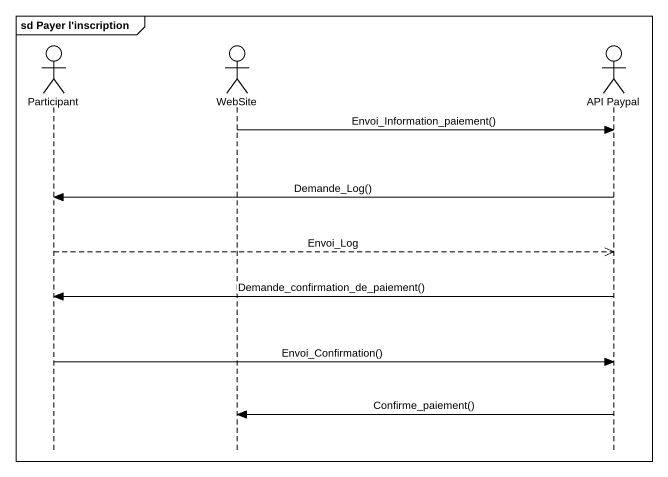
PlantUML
@startuml
mainframe sd Payer l'inscription
hide footbox
actor "Participant" as Participant_
actor WebSite
actor "API Paypal" as API_Paypal

WebSite -> API_Paypal : Envoi_Information_paiement()
API_Paypal -> Participant_ : Demande_Log()
Participant_ -->> API_Paypal : Envoi_Log
API_Paypal -> Participant_ : Demande_confirmation_de_paiement()
Participant_ -> API_Paypal : Envoi_Confirmation()
API_Paypal -> WebSite : Confirme_paiement()
@enduml
